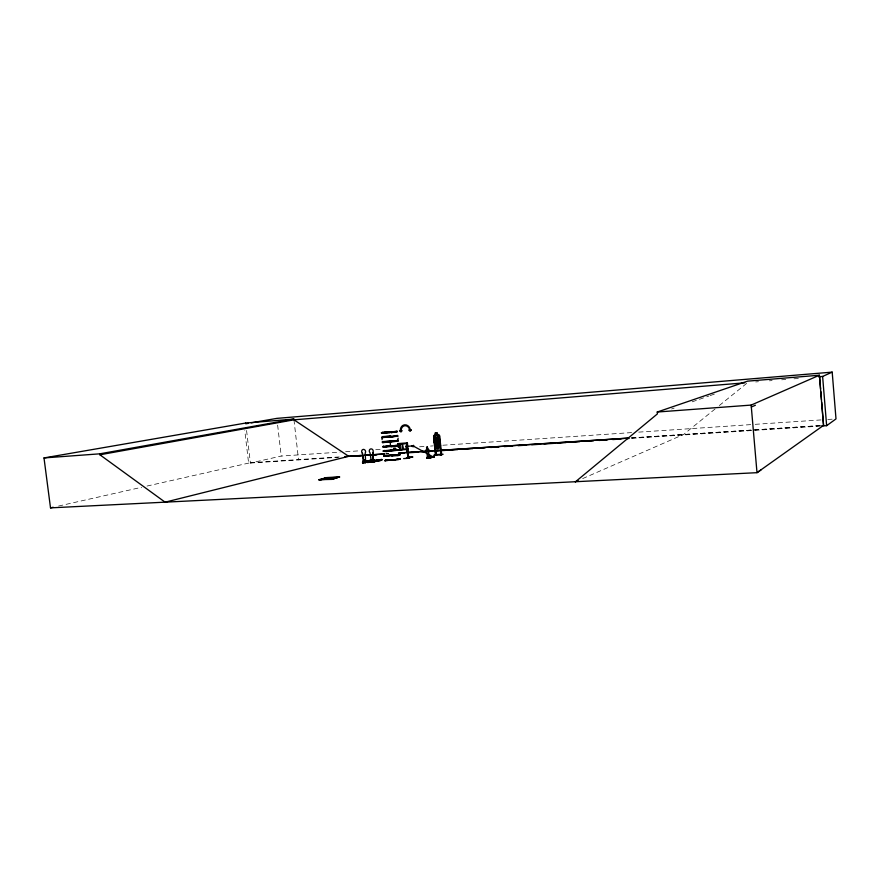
<?xml version="1.0" encoding="UTF-8"?>
<svg xmlns="http://www.w3.org/2000/svg" width="880" height="880" viewBox="0 0 880 880"><rect width="100%" height="100%" fill="white"/><g stroke="black" fill="none" stroke-linecap="round" stroke-linejoin="round"><path stroke-width="0.66" stroke-dasharray="4.4 3.3" d="M395.802 448.283L395.758 448.866M715.099 408.958L683.562 434.5L581.845 478.951M719.312 405.548L747.692 382.558M671.561 408.98L674.146 408.089M692.164 401.83L708.906 396.022M710.193 395.571L715.341 393.789M58.553 506.055L141.669 487.278M147.026 486.057L250.371 462.704M246.576 430.496L250.404 463.034L281.226 456.06L340.131 452.111M755.722 381.942L758.45 381.711M769.373 380.82L772.101 380.6M781.66 379.808L785.752 379.478M793.947 378.807L799.403 378.356M393.492 447.953L394.13 447.909M393.206 448.338L395.131 448.206L395.89 449.251M345.609 451.748L359.304 450.824M375.738 449.724L381.227 449.361M393.547 448.536L396.286 448.349M419.573 446.798L425.062 446.424M430.54 446.061L433.279 445.874M442.86 445.236L631.895 432.575M638.748 432.124L753.808 424.424M755.183 424.325L822.305 419.837M827.783 419.463L834.625 419.012M386.078 453.827L388.817 453.651M631.477 437.888L823.526 425.403M339.229 456.94L248.578 462.847L244.783 430.65M385.759 453.915L388.498 453.739M631.257 437.965L823.57 425.381M250.404 463.034L338.338 457.336M631.873 438.317L819.786 426.14M277.64 425.106L281.226 456.06M293.964 419.826L298.562 459.91M394.911 446.182L395.219 449.372"/><path stroke-width="1.32" d="M363.737 460.537L364.672 460.438L363.88 460.889M363.924 460.537L363.726 460.603M372.306 461.681C369.721 457.864 378.378 459.943 362.505 462.814L372.119 460.427M372.262 460.229L371.734 460.471M407.528 446.182L406.857 446.413L412.148 445.94M428.648 451.616L428.604 451.627A1.518 1.364 74.5 0 0 428.076 449.273L428.109 449.262A1.518 1.364 74.5 0 1 428.648 451.616L428.945 457.457L427.581 457.545L426.723 451.748A1.518 1.364 74.5 0 1 426.712 449.361L426.624 447.337M427.68 456.786L428.252 456.687L428.263 457.919M413.116 445.918C414.029 443.608 413.831 448.789 413.116 445.918L432.828 456.742L429.792 457.325L431.816 457.039M409.585 458.216L403.623 458.59M407.451 443.465L407.352 442.871L397.65 443.619M407.891 448.8L399.399 449.438M407.495 449.46L408.089 449.361L407.363 442.948L406.659 442.959L407.297 443.509M364.54 460.405C363.154 461.296 365.09 459.03 364.595 462.176M428.285 456.775L427.999 457.006M428.109 456.709L427.493 456.632L427.482 457.996M364.012 460.383L364.584 460.526M433.994 440.176L434.467 437.943L439.153 437.613L440 439.736M434.06 440.176L434.522 438.02M439.758 443.74L440.22 441.518L439.736 443.751L435.061 444.07L434.247 441.936M406.109 458.403L409.343 457.534M406.362 458.062L410.168 457.479M426.536 447.535L427.174 446.919M436.645 454.718L434.126 455.169L436.909 454.355M406.67 443.08L408.496 457.985M412.5 446.655L411.796 446.226L412.445 445.632M435.292 432.982L435.567 435.237L434.654 436.04L435.083 440.11L436.271 441.793L436.689 445.852L438.548 445.72L438.119 441.65L438.933 439.846L437.283 432.839L435.27 432.993L435.534 435.16M434.214 435.336L433.664 436.117L435.644 455.136L433.598 436.095L434.17 435.259L438.812 434.929L439.593 435.644L441.705 454.707L435.732 455.092M440 446.358L439.901 439.769M440.616 445.599L440.033 446.435L435.391 446.754L434.643 446.017M362.505 462.814L371.855 459.998L362.692 462.66L363.539 462.737M374.451 460.295L364.87 462.66L365.684 462.473M364.947 462.671L365.079 462.495C385.77 455.477 365.948 465.938 365.519 461.197L366.399 460.955L366.52 462.11L362.912 462.286L362.582 461.373L363.099 462.792M371.151 460.526L371.888 460.328M377.982 459.987L382.019 459.8L372.504 462.187L373.12 462.176M370.436 460.46L374.077 460.317M379.082 460.009L379.621 459.987M379.28 459.998L370.139 462.352L370.238 460.867M381.612 459.866L377.96 459.756M432.806 456.753L426.8 458.348L434.412 456.676M428.879 458.238L434.445 456.654L428.769 458.216M433.741 456.709L428.912 457.237L428.846 458.216L434.258 456.489L431.013 456.863M432.091 456.808L434.247 456.335M385.66 460.669L400.367 458.997M377.498 460.119L376.035 460.273L380.875 459.569M384.439 450.956L383.284 451.319L399.41 449.614L390.973 450.274M364.595 460.636L363.869 460.724M391.589 455.356L399.938 454.52L399.201 454.146M392.733 446.567L398.893 445.643L398.255 445.555M398.684 445.126L398.211 444.939M398.871 445.181L398.255 445.302M369.908 460.603L368.478 460.933L374.176 459.811M391.171 450.989L399.212 450.098M391.083 450.714L399.245 449.801M384.021 456.379L399.96 454.773L399.311 454.663M392.117 455.114L383.823 456.203L391.974 455.235M383.933 455.565L391.655 454.971M391.05 445.83L390.533 446.336L391.864 446.413M390.511 445.83L390.071 446.534L385.011 447.084M390.181 441.925L390.5 445.951L390.995 445.621M390.511 445.852L389.191 446.248M438.625 446.446L439.549 445.654L437.503 435.831L435.644 435.974L436.084 440.044L437.943 439.912L436.073 440.033L435.27 441.848L435.699 445.918L436.766 446.578C435.347 450.032 440.847 449.284 438.702 446.512M390.093 441.639L398.266 440.737M390.093 441.1L397.859 440.473M399.487 449.009L400.906 447.821L400.686 445.797L399.025 444.818M384.109 446.567L383.317 446.149M575.575 481.69L657.404 413.897L657.228 412.027L747.571 381.15L819.412 375.221L823.526 425.403L756.998 472.681L50.512 507.87L44 457.93L245.707 423.038L293.876 419.078L293.964 419.826L348.733 456.324M397.276 431.497L390.984 431.882M397.265 435.82L397.914 435.886L389.543 437.096L397.881 436.183L397.243 436.106M382.382 441.925L390.214 441.287M382.415 442.178L390.247 441.54M397.771 446.578L399.905 444.983L398.233 446.985L400.224 448.03L400.114 448.712M382.404 441.639L390.137 441.012M389.983 435.996C389.158 436.931 398.387 435.743 397.155 435.292M397.177 431.2L389.015 432.333L393.327 431.959M390.335 432.377L389.048 432.157L389.444 431.761L386.848 432.355M389.565 432.058L384.296 432.311M382.085 439.692L381.964 437.569L389.708 436.645M821.161 426.041L826.639 425.689L836 418.913L832.194 372.13L276.87 418.374L251.196 422.84M381.546 433.202L381.931 432.971M389.477 431.772L381.425 432.641M760.98 469.942L756.998 472.681L751.157 405.086L819.412 375.221M373.494 462.154L370.326 462.055L370.942 462.154M371.118 462.297L370.513 462.33M436.898 454.663L434.159 455.158M818.521 376.783L822.613 376.453L832.194 372.13M575.234 481.844L578.083 480.601M751.322 407.022L755.403 405.251M398.541 450.175L403.018 449.262L402.457 444.158L397.837 443.74M401.126 450.076L403.018 449.262M430.573 457.072L431.541 456.852L430.958 456.951M392.117 455.664L391.611 455.994L397.991 455.587M392.029 454.839L391.512 455.169L399.377 454.465M383.878 451.374L386.584 451.561M398.805 445.731L396.957 446.138M391.083 446.259L390.588 446.578L391.215 446.666M391.006 445.533L387.09 446.215M383.427 446.457L391.028 446.105M383.35 446.468L382.844 446.853L384.153 446.93M382.998 446.996L385.143 447.007M397.848 440.473L398.112 438.218M390.456 441.276L398.233 440.484M440.275 455.136L443.113 454.256M439.769 436.964L439.12 437.03L441.188 454.729M440.891 454.311L436.172 454.63M435.589 454.476L436.249 454.41M434.368 437.349L436.161 455.092L433.829 437.393M428.813 457.875L429.451 457.083L429.528 457.864L426.943 458.15L427.405 457.215M426.833 458.359L432.619 456.588M427.493 456.632L427.691 457.941L429.352 457.721L429.286 457.094M390.071 436.282L382.239 436.92M390.093 436.524L389.455 436.821L390.093 436.898M382.272 437.173L382.382 437.448M382.272 436.634L389.598 436.106M389.059 432.575L391.963 432.333M394.526 431.717L394.691 431.684M436.678 446.655L436.909 448.844M426.679 451.759L426.723 451.748A1.518 1.364 74.5 0 1 426.745 449.35L426.58 447.722M410.421 457.501L407.055 458.007M393.371 432.366L391.127 432.531L391.71 432.201M389.169 432.157L384.054 433.059M387.486 432.289L381.48 432.773L382.459 432.41M319 479.688L331.881 478.973L339.537 476.85L331.936 479.38L319 479.688L326.766 477.576L339.537 476.85M381.491 433.07L385.396 432.421M383.515 433.026L386.716 432.806M383.57 433.048L384.604 432.872L383.416 433.103M382.019 459.8C379.247 462.187 371.899 460.977 373.021 461.659M319.055 480.106L326.81 477.983L339.592 477.257M370.535 461.813L373.89 461.417L374.022 460.482L374.154 461.637L370.535 461.813L370.436 460.889M373.274 461.186L372.812 452.584A2.244 1.958 75.6 0 0 372.471 449.449A2.244 1.958 75.6 0 0 369.688 449.636A2.244 1.958 75.6 0 0 370.029 452.771L371.316 461.318L373.34 461.175L372.812 452.584M377.828 460.394L374.902 460.581L379.456 459.954M376.585 460.339L377.388 459.91M379.401 459.712L370.37 462.187M370.766 462.308L381.733 459.338M372.515 462.198L381.755 459.558M365.387 462.132L365.288 461.208L366.399 460.955M362.417 453.277L363.704 461.791L362.417 453.277A2.233 1.947 75.7 0 1 362.076 450.142A2.233 1.947 75.7 0 1 364.837 449.966A2.233 1.947 75.7 0 1 365.178 453.09L365.651 461.67M370.26 461.098L367.323 461.054L371.305 460.647M368.995 460.845L369.831 460.383M362.582 461.373L366.267 461.89L366.168 460.966M407.583 448.8L408.023 448.91M407.099 445.973L405.625 446.072L405.735 447.095L407.286 446.974M407.924 458.029L406.692 446.006L408.397 457.996L406.736 446.963M407.121 446.941L408.705 457.93L406.758 443.674M399.894 459.228L398.431 459.536L400.147 458.81M392.183 459.866L389.719 460.339M50.512 507.87L53.196 507.265M391.204 450.89L386.584 451.561M384.406 450.703L383.262 451.066L391.204 450.351M391.116 450.076L383.284 450.78L384.428 450.417M364.353 460.273L363.495 460.295L363.704 462.231M397.749 445.379L398.354 445.126M397.749 445.577L398.387 445.39M390.06 446.259L392.711 445.995M383.526 442.211L382.393 442.552L383.009 442.629M390.225 441.826L382.998 442.629M390.566 436.238C387.233 437.217 398.926 436.117 397.243 435.567M389.95 436.623L390.588 436.491M389.686 436.931L381.854 437.657M389.939 436.084L390.577 435.952M386.716 432.806L389.686 432.652M389.543 432.388L395.175 431.673M392.007 432.19L391.204 432.531M396.88 431.42L392.249 432.223M388.498 432.124L389.147 431.992M44 457.93L99.781 453.827L99.902 454.784L293.964 419.826L744.788 382.833M385.462 459.921L386.309 459.767M385.462 460.031L386.309 459.877M385.484 460.196L388.377 459.745M391.523 459.756L388.619 460.185M99.781 453.827L293.876 419.078M397.991 455.587L399.927 455.059L399.289 454.96M248.49 423.313L245.784 423.775L245.707 423.038M396.913 445.72L397.76 445.533M389.994 445.797L387.123 446.534M386.034 446.985L385.748 447.029M397.727 445.269L391.127 445.929M382.448 432.421L383.306 432.278M388.509 432.113L386.694 432.553M390.984 431.871L389.675 432.234M387.706 432.674L388.553 432.542M393.371 432.377L397.386 431.651L394.735 431.673M395.395 431.684L396.242 431.541M386.309 459.877L387.299 459.734M398.398 459.415L392.656 459.932M397.441 459.69L398.409 459.415M388.201 446.391L389.202 446.215M396.891 445.412L392.711 445.874M395.923 445.863L396.924 445.687M395.406 431.673L393.349 432.113M389.708 460.152L387.541 460.394M388.179 446.182L386.012 446.424M395.934 445.83L390.676 446.028M391.204 446.666L393.448 446.435M385.605 432.542L386.683 432.399M384.516 432.641L385.616 432.685M383.889 433.004L384.318 432.982M384.054 433.059L381.535 433.191M387.123 446.512L383.46 446.93M396.341 459.701L394.24 459.888M384.527 432.806L381.92 432.806M392.26 432.234L390.335 432.355M391.27 432.553L392.282 432.476M384.989 446.402L386.012 446.314M386.056 446.798L384.131 446.765M397.122 459.008L398.145 458.942M386.518 460.372L387.541 460.405M657.228 412.027L751.157 405.086M436.26 441.771L438.119 441.661M397.617 444.246L407.44 443.608M407.55 446.666L406.56 446.798L407.451 446.864M399.465 450.032L408.089 449.361M361.405 455.433L349.063 456.236L165.11 502.183L99.902 454.784M364.144 455.257L384.714 453.915M398.42 453.024L627.363 438.152M344.619 456.588L362.439 455.433M365.189 455.246L384.384 454.003M399.476 453.024L628.518 438.152M354.794 456.269L363.022 455.73M368.511 455.378L376.739 454.85M398.684 453.42L404.173 453.068M408.287 452.804L417.89 452.177M422.004 451.913L430.232 451.385M435.721 451.022L445.324 450.406M449.438 450.131L457.666 449.603M463.155 449.251L472.758 448.624M476.872 448.36L485.1 447.821M490.589 447.469L498.817 446.93M504.306 446.578L512.534 446.05M518.023 445.687L526.251 445.159M531.74 444.807L539.968 444.268M544.082 444.004L553.685 443.377M557.799 443.113L566.027 442.574M571.516 442.222L579.744 441.694M585.233 441.331L593.461 440.803M598.95 440.451L607.178 439.912M612.667 439.56L620.895 439.021M626.384 438.669L629.123 438.493M440.979 454.124L441.639 454.058M412.72 457.028L406.802 457.743M406.813 457.644L412.698 456.995M370.414 460.229L374.198 460.042M368.973 460.614L371.877 460.427M376.53 460.141L380.314 459.723M363.693 461.131L363.594 462.297M367.323 461.054L371.129 460.867M374.902 460.581L378.686 460.163M363.704 461.791L365.717 461.648M362.714 462.528L365.266 462.649M391.864 446.391L398.893 445.39L398.178 444.829M399.036 459.041L397.133 459.162L400.191 459.107M385.638 460.405L386.529 460.482M394.273 460.163L392.205 459.888M390.709 442.09L398.233 441.034M385.638 460.526L384.945 460.526M384.967 460.669L385.671 460.691M390.709 442.09L390.071 442.013M384.549 460.647L384.978 460.702M427.317 446.952L428.076 449.273M371.58 460.273L372.086 459.943M438.757 435.006L439.527 435.677M372.229 461.703C373.043 458.997 370.029 459.195 371.327 461.758M371.107 460.636L371.206 461.824M409.431 457.578L406.439 458.414M402.369 444.224L402.908 449.229M399.146 445.896L399.366 447.92M819.566 376.64L820.567 388.828M820.787 391.534L821.458 399.652M821.678 402.369L823.57 425.381M822.613 376.453L826.639 425.689M435.314 440.825L436.909 443.322L435.919 445.918L437.393 443.795L439.241 445.687L437.734 443.278L438.768 440.583L437.261 442.827L435.314 440.825M411.202 429.968L410.135 431.354L408.782 430.144L409.629 430.078A4.697 4.169 76.7 0 0 404.943 425.733A4.697 4.169 76.7 0 0 401.28 430.705L402.105 430.639L400.972 432.025L399.553 430.837L400.378 430.771A5.632 4.994 76.7 0 1 404.767 424.809A5.632 4.994 76.7 0 1 410.366 430.023L411.202 429.968M338.976 476.927L331.782 479.347L338.976 476.927M326.909 477.609L319.627 480.018L326.909 477.609M436.909 433.312L435.71 433.4L435.787 434.126L436.986 434.038L436.909 433.312M438.416 447.557L437.217 447.645L437.294 448.371L438.493 448.283L438.416 447.557"/></g></svg>
